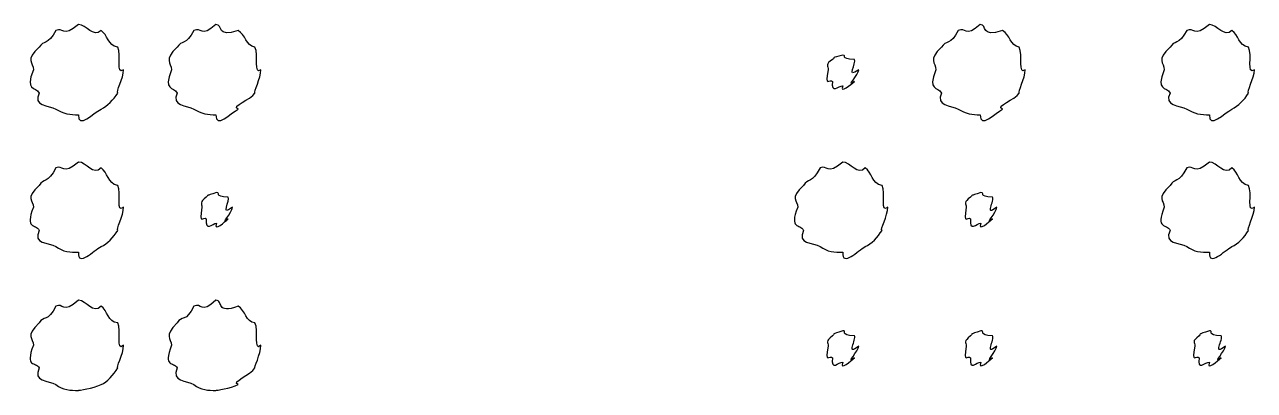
# Model space of a CAD drawing. Header units: millimetres. Extents: x -178 to -32, y 41 to 266.
# Drawn here: x -160.93 to -151.6, y 148.72 to 151.49 of the extents above; entities that cross this region are included whole.
import ezdxf

# ---------------------------------------------------------------- set-up
doc = ezdxf.new("R2010")
doc.units = ezdxf.units.MM
doc.layers.get('0').update_dxf_attribs({"linetype": 'CONTINUOUS'})

msp = doc.modelspace()

# ---------------------------------------------------------------- linework, layer by layer
at = {"color": 0}
for p, q in [((-160.523, 151.491), (-160.523, 151.491)), ((-159.481, 151.491), (-159.481, 151.491)), ((-153.681, 151.491), (-153.681, 151.491)), ((-151.941, 151.491), (-151.941, 151.491)), ((-154.723, 151.259), (-154.723, 151.259)), ((-160.523, 150.449), (-160.523, 150.449)), ((-154.723, 150.449), (-154.723, 150.449)), ((-151.941, 150.449), (-151.941, 150.449)), ((-159.476, 150.217), (-159.476, 150.217)), ((-153.676, 150.217), (-153.676, 150.217)), ((-160.523, 149.401), (-160.523, 149.401)), ((-159.481, 149.401), (-159.481, 149.401)), ((-154.723, 149.17), (-154.723, 149.17)), ((-153.676, 149.17), (-153.676, 149.17)), ((-151.941, 149.17), (-151.941, 149.17))]:
    msp.add_line(p, q, dxfattribs=at)
for points in [[(-160.523, 151.491), (-160.646, 151.389), (-160.639, 151.475), (-160.694, 151.446)], [(-160.352, 151.446), (-160.41, 151.389), (-160.464, 151.491), (-160.523, 151.491)], [(-159.481, 151.491), (-159.594, 151.389), (-159.591, 151.475), (-159.647, 151.446)], [(-159.311, 151.446), (-159.481, 151.389), (-159.422, 151.491), (-159.481, 151.491)], [(-153.681, 151.491), (-153.794, 151.389), (-153.791, 151.475), (-153.846, 151.446)], [(-153.51, 151.446), (-153.681, 151.389), (-153.622, 151.491), (-153.681, 151.491)], [(-151.941, 151.491), (-152.063, 151.389), (-152.056, 151.475), (-152.111, 151.446)], [(-151.77, 151.446), (-151.828, 151.389), (-151.881, 151.491), (-151.941, 151.491)], [(-160.694, 151.446), (-160.756, 151.331), (-160.79, 151.375), (-160.821, 151.32)], [(-160.225, 151.32), (-160.304, 151.331), (-160.3, 151.416), (-160.352, 151.446)], [(-159.647, 151.446), (-159.705, 151.331), (-159.743, 151.375), (-159.773, 151.32)], [(-159.184, 151.32), (-159.253, 151.331), (-159.255, 151.416), (-159.311, 151.446)], [(-153.846, 151.446), (-153.904, 151.331), (-153.943, 151.375), (-153.973, 151.32)], [(-153.384, 151.32), (-153.452, 151.331), (-153.455, 151.416), (-153.51, 151.446)], [(-152.111, 151.446), (-152.174, 151.331), (-152.208, 151.375), (-152.238, 151.32)], [(-151.643, 151.32), (-151.722, 151.331), (-151.717, 151.416), (-151.77, 151.446)], [(-160.821, 151.32), (-160.932, 151.22), (-160.865, 151.207), (-160.865, 151.149)], [(-160.181, 151.149), (-160.242, 151.102), (-160.195, 151.264), (-160.225, 151.32)], [(-159.773, 151.32), (-159.881, 151.22), (-159.818, 151.207), (-159.818, 151.149)], [(-159.139, 151.149), (-159.195, 151.102), (-159.153, 151.264), (-159.184, 151.32)], [(-153.973, 151.32), (-154.081, 151.22), (-154.017, 151.207), (-154.017, 151.149)], [(-153.339, 151.149), (-153.394, 151.102), (-153.353, 151.264), (-153.384, 151.32)], [(-152.238, 151.32), (-152.35, 151.22), (-152.283, 151.207), (-152.283, 151.149)], [(-151.599, 151.149), (-151.66, 151.102), (-151.613, 151.264), (-151.643, 151.32)], [(-154.8, 151.226), (-154.861, 151.19), (-154.833, 151.178), (-154.833, 151.149)], [(-154.723, 151.259), (-154.817, 151.234), (-154.778, 151.248), (-154.8, 151.226)], [(-154.635, 151.226), (-154.751, 151.234), (-154.686, 151.259), (-154.723, 151.259)], [(-154.602, 151.149), (-154.706, 151.073), (-154.613, 151.204), (-154.635, 151.226)], [(-160.865, 151.149), (-160.932, 150.981), (-160.85, 151.027), (-160.821, 150.972)], [(-160.225, 150.972), (-160.242, 150.981), (-160.181, 151.085), (-160.181, 151.149)], [(-159.818, 151.149), (-159.881, 150.981), (-159.802, 151.027), (-159.773, 150.972)], [(-159.184, 150.972), (-159.195, 150.981), (-159.139, 151.085), (-159.139, 151.149)], [(-154.833, 151.149), (-154.861, 151.007), (-154.822, 151.083), (-154.8, 151.061)], [(-154.635, 151.061), (-154.706, 151.007), (-154.602, 151.112), (-154.602, 151.149)], [(-154.017, 151.149), (-154.081, 150.981), (-154.002, 151.027), (-153.973, 150.972)], [(-153.384, 150.972), (-153.394, 150.981), (-153.339, 151.085), (-153.339, 151.149)], [(-152.283, 151.149), (-152.35, 150.981), (-152.267, 151.027), (-152.238, 150.972)], [(-151.643, 150.972), (-151.66, 150.981), (-151.599, 151.085), (-151.599, 151.149)], [(-154.8, 151.061), (-154.817, 150.963), (-154.752, 151.027), (-154.723, 151.027)], [(-154.723, 151.027), (-154.751, 150.963), (-154.657, 151.039), (-154.635, 151.061)], [(-160.821, 150.972), (-160.873, 150.875), (-160.749, 150.88), (-160.694, 150.851)], [(-160.352, 150.851), (-160.304, 150.875), (-160.258, 150.92), (-160.225, 150.972)], [(-159.773, 150.972), (-159.823, 150.875), (-159.702, 150.88), (-159.647, 150.851)], [(-159.311, 150.851), (-159.371, 150.875), (-159.212, 150.92), (-159.184, 150.972)], [(-153.973, 150.972), (-154.023, 150.875), (-153.902, 150.88), (-153.846, 150.851)], [(-153.51, 150.851), (-153.571, 150.875), (-153.412, 150.92), (-153.384, 150.972)], [(-152.238, 150.972), (-152.291, 150.875), (-152.167, 150.88), (-152.111, 150.851)], [(-151.77, 150.851), (-151.722, 150.875), (-151.676, 150.92), (-151.643, 150.972)], [(-160.694, 150.851), (-160.646, 150.815), (-160.581, 150.807), (-160.523, 150.807)], [(-160.523, 150.807), (-160.529, 150.698), (-160.407, 150.821), (-160.352, 150.851)], [(-159.647, 150.851), (-159.594, 150.815), (-159.536, 150.807), (-159.481, 150.807)], [(-159.481, 150.807), (-159.481, 150.698), (-159.366, 150.821), (-159.311, 150.851)], [(-153.846, 150.851), (-153.794, 150.815), (-153.736, 150.807), (-153.681, 150.807)], [(-153.681, 150.807), (-153.681, 150.698), (-153.565, 150.821), (-153.51, 150.851)], [(-152.111, 150.851), (-152.063, 150.815), (-151.999, 150.807), (-151.941, 150.807)], [(-151.941, 150.807), (-151.946, 150.698), (-151.825, 150.821), (-151.77, 150.851)], [(-160.523, 150.449), (-160.646, 150.341), (-160.639, 150.434), (-160.694, 150.405)], [(-160.352, 150.405), (-160.41, 150.341), (-160.464, 150.449), (-160.523, 150.449)], [(-154.723, 150.449), (-154.845, 150.341), (-154.839, 150.434), (-154.894, 150.405)], [(-154.552, 150.405), (-154.61, 150.341), (-154.664, 150.449), (-154.723, 150.449)], [(-151.941, 150.449), (-152.063, 150.341), (-152.056, 150.434), (-152.111, 150.405)], [(-151.77, 150.405), (-151.828, 150.341), (-151.881, 150.449), (-151.941, 150.449)], [(-160.694, 150.405), (-160.756, 150.283), (-160.79, 150.33), (-160.821, 150.272)], [(-160.225, 150.272), (-160.304, 150.283), (-160.3, 150.374), (-160.352, 150.405)], [(-154.894, 150.405), (-154.956, 150.283), (-154.99, 150.33), (-155.02, 150.272)], [(-154.425, 150.272), (-154.504, 150.283), (-154.5, 150.374), (-154.552, 150.405)], [(-152.111, 150.405), (-152.174, 150.283), (-152.208, 150.33), (-152.238, 150.272)], [(-151.643, 150.272), (-151.722, 150.283), (-151.717, 150.374), (-151.77, 150.405)], [(-160.821, 150.272), (-160.932, 150.169), (-160.865, 150.162), (-160.865, 150.107)], [(-160.181, 150.107), (-160.242, 150.052), (-160.195, 150.217), (-160.225, 150.272)], [(-155.02, 150.272), (-155.132, 150.169), (-155.065, 150.162), (-155.065, 150.107)], [(-154.381, 150.107), (-154.442, 150.052), (-154.395, 150.217), (-154.425, 150.272)], [(-152.238, 150.272), (-152.35, 150.169), (-152.283, 150.162), (-152.283, 150.107)], [(-151.599, 150.107), (-151.66, 150.052), (-151.613, 150.217), (-151.643, 150.272)], [(-159.553, 150.184), (-159.609, 150.143), (-159.586, 150.136), (-159.586, 150.107)], [(-159.476, 150.217), (-159.565, 150.187), (-159.531, 150.206), (-159.553, 150.184)], [(-159.387, 150.184), (-159.499, 150.187), (-159.439, 150.217), (-159.476, 150.217)], [(-159.355, 150.107), (-159.455, 150.026), (-159.366, 150.162), (-159.387, 150.184)], [(-153.753, 150.184), (-153.809, 150.143), (-153.786, 150.136), (-153.786, 150.107)], [(-153.676, 150.217), (-153.765, 150.187), (-153.731, 150.206), (-153.753, 150.184)], [(-153.587, 150.184), (-153.699, 150.187), (-153.638, 150.217), (-153.676, 150.217)], [(-153.554, 150.107), (-153.655, 150.026), (-153.565, 150.162), (-153.587, 150.184)], [(-160.865, 150.107), (-160.932, 149.933), (-160.85, 149.986), (-160.821, 149.931)], [(-160.225, 149.931), (-160.242, 149.933), (-160.181, 150.043), (-160.181, 150.107)], [(-159.586, 150.107), (-159.609, 149.959), (-159.575, 150.041), (-159.553, 150.019)], [(-159.387, 150.019), (-159.455, 149.959), (-159.355, 150.07), (-159.355, 150.107)], [(-155.065, 150.107), (-155.132, 149.933), (-155.049, 149.986), (-155.02, 149.931)], [(-154.425, 149.931), (-154.442, 149.933), (-154.381, 150.043), (-154.381, 150.107)], [(-153.786, 150.107), (-153.809, 149.959), (-153.775, 150.041), (-153.753, 150.019)], [(-153.587, 150.019), (-153.655, 149.959), (-153.554, 150.07), (-153.554, 150.107)], [(-152.283, 150.107), (-152.35, 149.933), (-152.267, 149.986), (-152.238, 149.931)], [(-151.643, 149.931), (-151.66, 149.933), (-151.599, 150.043), (-151.599, 150.107)], [(-159.553, 150.019), (-159.565, 149.915), (-159.505, 149.986), (-159.476, 149.986)], [(-159.476, 149.986), (-159.499, 149.915), (-159.41, 149.997), (-159.387, 150.019)], [(-153.753, 150.019), (-153.765, 149.915), (-153.705, 149.986), (-153.676, 149.986)], [(-153.676, 149.986), (-153.699, 149.915), (-153.609, 149.997), (-153.587, 150.019)], [(-160.821, 149.931), (-160.873, 149.827), (-160.749, 149.838), (-160.694, 149.809)], [(-160.352, 149.809), (-160.304, 149.827), (-160.258, 149.878), (-160.225, 149.931)], [(-155.02, 149.931), (-155.073, 149.827), (-154.949, 149.838), (-154.894, 149.809)], [(-154.552, 149.809), (-154.504, 149.827), (-154.458, 149.878), (-154.425, 149.931)], [(-152.238, 149.931), (-152.291, 149.827), (-152.167, 149.838), (-152.111, 149.809)], [(-151.77, 149.809), (-151.722, 149.827), (-151.676, 149.878), (-151.643, 149.931)], [(-160.694, 149.809), (-160.646, 149.768), (-160.581, 149.765), (-160.523, 149.765)], [(-160.523, 149.765), (-160.529, 149.651), (-160.407, 149.779), (-160.352, 149.809)], [(-154.894, 149.809), (-154.845, 149.768), (-154.781, 149.765), (-154.723, 149.765)], [(-154.723, 149.765), (-154.728, 149.651), (-154.607, 149.779), (-154.552, 149.809)], [(-152.111, 149.809), (-152.063, 149.768), (-151.999, 149.765), (-151.941, 149.765)], [(-151.941, 149.765), (-151.946, 149.651), (-151.825, 149.779), (-151.77, 149.809)], [(-160.694, 149.357), (-160.756, 149.232), (-160.79, 149.286), (-160.821, 149.231)], [(-160.523, 149.401), (-160.646, 149.291), (-160.639, 149.386), (-160.694, 149.357)], [(-160.352, 149.357), (-160.41, 149.291), (-160.464, 149.401), (-160.523, 149.401)], [(-160.225, 149.231), (-160.304, 149.232), (-160.3, 149.327), (-160.352, 149.357)], [(-159.647, 149.357), (-159.705, 149.232), (-159.743, 149.286), (-159.773, 149.231)], [(-159.481, 149.401), (-159.594, 149.291), (-159.591, 149.386), (-159.647, 149.357)], [(-159.311, 149.357), (-159.481, 149.291), (-159.422, 149.401), (-159.481, 149.401)], [(-159.184, 149.231), (-159.253, 149.232), (-159.255, 149.327), (-159.311, 149.357)], [(-160.821, 149.231), (-160.932, 149.122), (-160.865, 149.117), (-160.865, 149.06)], [(-160.181, 149.06), (-160.242, 149.005), (-160.195, 149.175), (-160.225, 149.231)], [(-159.773, 149.231), (-159.881, 149.122), (-159.818, 149.117), (-159.818, 149.06)], [(-159.139, 149.06), (-159.195, 149.005), (-159.153, 149.175), (-159.184, 149.231)], [(-154.723, 149.17), (-154.817, 149.137), (-154.778, 149.156), (-154.8, 149.131)], [(-154.635, 149.131), (-154.751, 149.137), (-154.686, 149.17), (-154.723, 149.17)], [(-153.676, 149.17), (-153.765, 149.137), (-153.731, 149.156), (-153.753, 149.131)], [(-153.587, 149.131), (-153.699, 149.137), (-153.638, 149.17), (-153.676, 149.17)], [(-151.941, 149.17), (-152.035, 149.137), (-151.996, 149.156), (-152.018, 149.131)], [(-151.852, 149.131), (-151.968, 149.137), (-151.904, 149.17), (-151.941, 149.17)], [(-160.865, 149.06), (-160.932, 148.883), (-160.85, 148.94), (-160.821, 148.889)], [(-160.225, 148.889), (-160.242, 148.883), (-160.181, 148.996), (-160.181, 149.06)], [(-159.818, 149.06), (-159.881, 148.883), (-159.802, 148.94), (-159.773, 148.889)], [(-159.184, 148.889), (-159.195, 148.883), (-159.139, 148.996), (-159.139, 149.06)], [(-154.8, 149.131), (-154.861, 149.088), (-154.833, 149.083), (-154.833, 149.054)], [(-154.833, 149.054), (-154.861, 148.908), (-154.822, 148.991), (-154.8, 148.966)], [(-154.602, 149.054), (-154.706, 148.971), (-154.613, 149.109), (-154.635, 149.131)], [(-154.635, 148.966), (-154.706, 148.908), (-154.602, 149.021), (-154.602, 149.054)], [(-153.753, 149.131), (-153.809, 149.088), (-153.786, 149.083), (-153.786, 149.054)], [(-153.786, 149.054), (-153.809, 148.908), (-153.775, 148.991), (-153.753, 148.966)], [(-153.554, 149.054), (-153.655, 148.971), (-153.565, 149.109), (-153.587, 149.131)], [(-153.587, 148.966), (-153.655, 148.908), (-153.554, 149.021), (-153.554, 149.054)], [(-152.018, 149.131), (-152.079, 149.088), (-152.051, 149.083), (-152.051, 149.054)], [(-152.051, 149.054), (-152.079, 148.908), (-152.04, 148.991), (-152.018, 148.966)], [(-151.819, 149.054), (-151.924, 148.971), (-151.83, 149.109), (-151.852, 149.131)], [(-151.852, 148.966), (-151.924, 148.908), (-151.819, 149.021), (-151.819, 149.054)], [(-154.8, 148.966), (-154.817, 148.861), (-154.752, 148.933), (-154.723, 148.933)], [(-154.723, 148.933), (-154.751, 148.861), (-154.657, 148.944), (-154.635, 148.966)], [(-153.753, 148.966), (-153.765, 148.861), (-153.705, 148.933), (-153.676, 148.933)], [(-153.676, 148.933), (-153.699, 148.861), (-153.609, 148.944), (-153.587, 148.966)], [(-152.018, 148.966), (-152.035, 148.861), (-151.97, 148.933), (-151.941, 148.933)], [(-151.941, 148.933), (-151.968, 148.861), (-151.874, 148.944), (-151.852, 148.966)], [(-160.821, 148.889), (-160.873, 148.78), (-160.749, 148.795), (-160.694, 148.762)], [(-160.352, 148.762), (-160.304, 148.78), (-160.258, 148.836), (-160.225, 148.889)], [(-159.773, 148.889), (-159.823, 148.78), (-159.702, 148.795), (-159.647, 148.762)], [(-159.311, 148.762), (-159.371, 148.78), (-159.212, 148.836), (-159.184, 148.889)], [(-160.694, 148.762), (-160.646, 148.718), (-160.581, 148.718), (-160.523, 148.718)], [(-160.523, 148.718), (-160.529, 148.718), (-160.407, 148.732), (-160.352, 148.762)], [(-159.647, 148.762), (-159.594, 148.718), (-159.536, 148.718), (-159.481, 148.718)], [(-159.481, 148.718), (-159.481, 148.718), (-159.366, 148.732), (-159.311, 148.762)]]:
    msp.add_open_spline(points, degree=3, dxfattribs=at)

doc.saveas('drawing.dxf')
